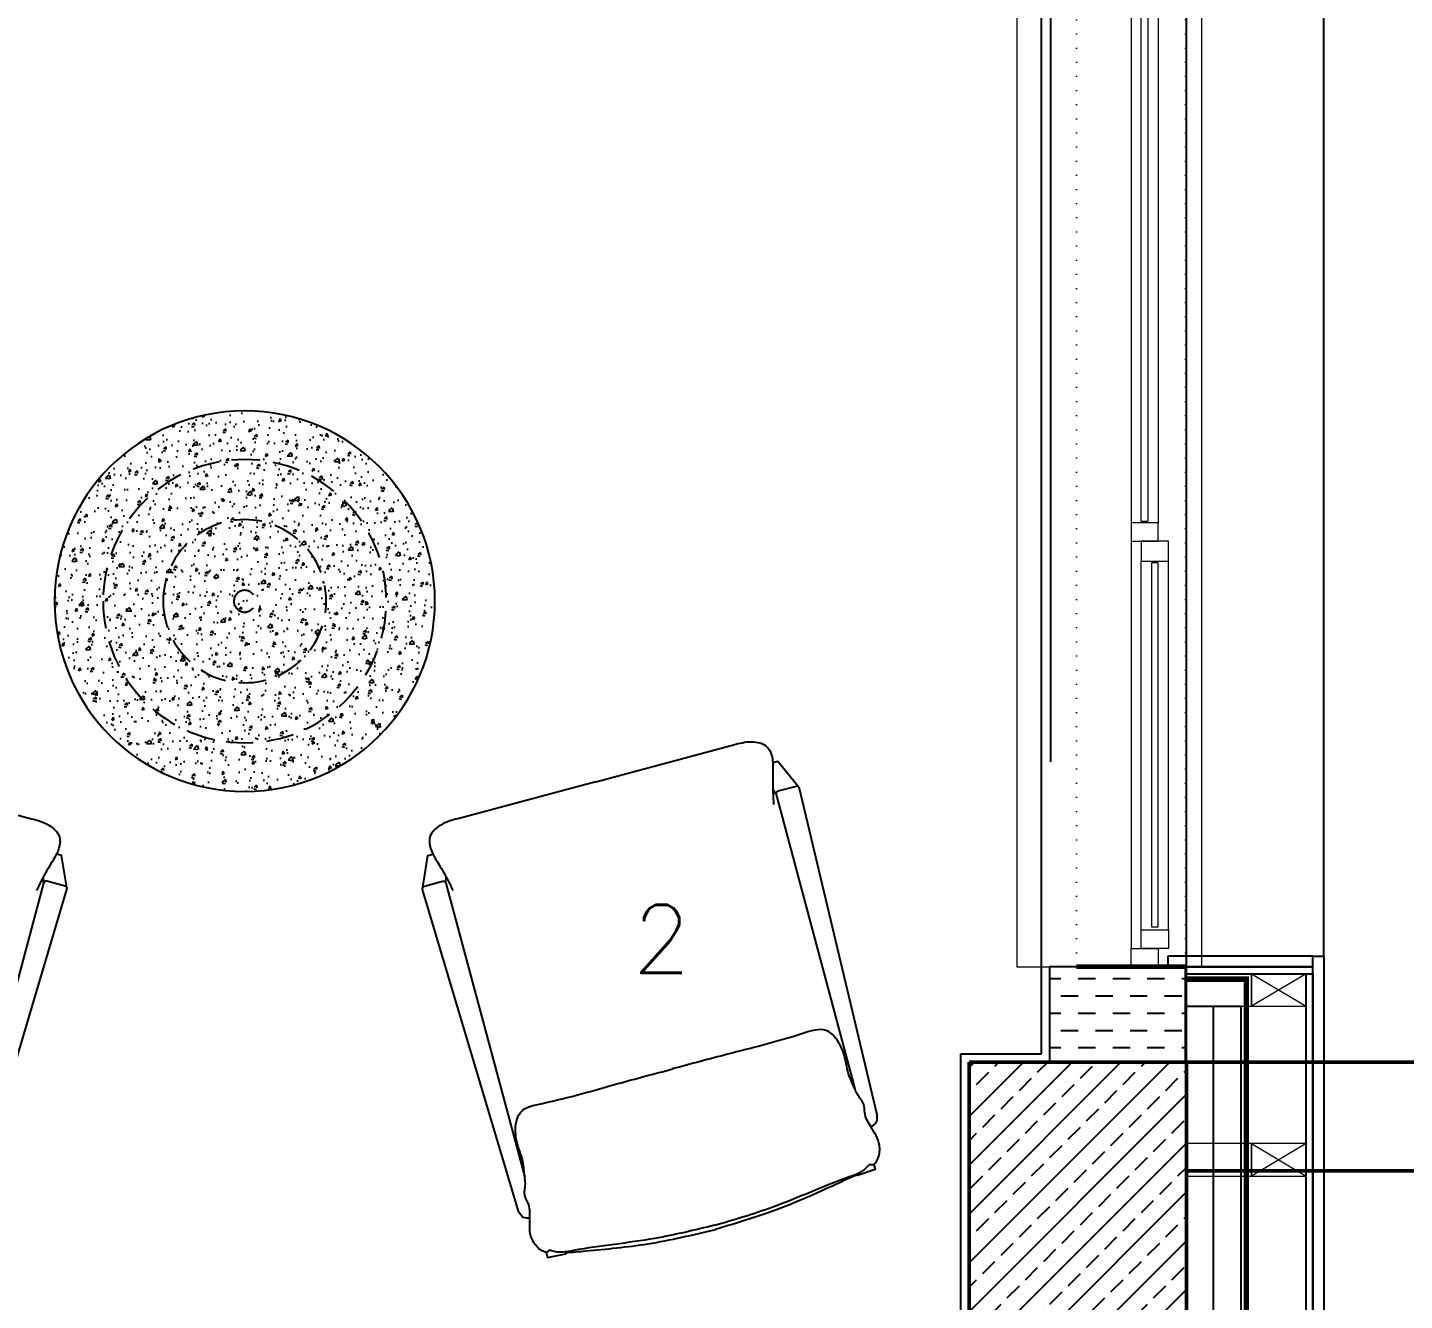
# Model space of a CAD drawing. Extents: x 820 to 5791, y 1495 to 5010.
# Drawn here: x 3861.8 to 4115.2, y 2962.7 to 3196.8 of the extents above; entities that cross this region are included whole.
import ezdxf

# ---------------------------------------------------------------- set-up
doc = ezdxf.new("R2010")
doc.units = 0
doc.header["$LTSCALE"] = 20
for name, pattern in [('( Hidden )', [0.375, 0.25, -0.125]), ('CACHE', [0.375, 0.25, -0.125]), ('DASHED2', [0.375, 0.25, -0.125]), ('DOT', [0.25, 0, -0.25]), ('HIDDEN', [0.375, 0.25, -0.125])]:
    doc.linetypes.add(name, pattern=pattern)
doc.layers.get('0').update_dxf_attribs({"linetype": 'CONTINUOUS', "lineweight": 15})
doc.layers.get('DEFPOINTS').update_dxf_attribs({"linetype": 'CONTINUOUS'})
for name, color, linetype in [('0_V_Hidden', 9, 'HIDDEN'), ('2_V_Wall', 43, 'CONTINUOUS'), ('2_V_Wall_Cementboard', 240, 'CONTINUOUS'), ('2_V_Wall_Decorative Brick', 80, 'CONTINUOUS'), ('2_V_Wall_Gasblock', 133, 'CONTINUOUS'), ('3_V_Insulation_Sound', 41, 'BATTING'), ('6-V-FABRIC', 145, 'CONTINUOUS'), ('6_V_Furniture_Fixed', 42, 'CONTINUOUS'), ('6_V_MARBLE', 210, 'CONTINUOUS'), ('Kiriş', 7, 'CONTINUOUS'), ('TARAMA', 8, 'CONTINUOUS'), ('V_KAPLAMA_01', 71, 'CONTINUOUS')]:
    doc.layers.add(name, color=color, linetype=linetype)
for name, color, linetype, lineweight in [('3_V_Profile_Metal', 141, 'CONTINUOUS', 15), ('_00_TT_PLASTER INTERIOR', 60, 'CONTINUOUS', 0), ('_00_TT_SHAFT SPACE', 20, 'CONTINUOUS', 0), ('DUVAR', 7, 'CONTINUOUS', 60), ('KOLON', 7, 'CONTINUOUS', 50), ('pln-kapen', 142, 'CONTINUOUS', 15), ('ölç', 63, 'CONTINUOUS', 20)]:
    doc.layers.add(name, color=color, linetype=linetype, lineweight=lineweight)
doc.layers.add('_00_TT_AREA', color=140, linetype='CONTINUOUS', plot=False)
doc.layers.add('dış ölçü', color=7, linetype='CONTINUOUS', lineweight=20, true_color=0x0d6787)
doc.styles.add('A.O. MAHAL ADI', font='arial.ttf', dxfattribs={"height": 10})
doc.styles.get("Standard").update_dxf_attribs({"font": 'txttw.shx'})
doc.styles.add('TRS', font='times.ttf', dxfattribs={"width": 0.8})
doc.linetypes.add('BATTING', pattern='A,0.00254,-2.54,[134,ltypeshp.shx,S=2.54,R=0,X=-2.54,Y=0],-5.08,[134,ltypeshp.shx,S=2.54,R=180,X=2.54,Y=0],-2.54', length=10.16254)
doc.dimstyles.new('dış ölçü', dxfattribs={"dimtxt": 12, "dimasz": 5, "dimexe": 5, "dimexo": 35, "dimgap": 5, "dimtad": 1, "dimdec": 0, "dimdsep": 46, "dimtxsty": 'TRS', "dimblk": 'DOT', "dimcen": 0, "dimdle": 0.1, "dimclrd": 256, "dimclre": 256, "dimclrt": 73, "dimadec": 0, "dimazin": 0, "dimtfac": 0.3, "dimtdec": 0, "dimtix": 1, "dimtmove": 2, "dimatfit": 3, "dimldrblk": 'DOT', "dimfxl": 1, "dimfxlon": 1, "dimtolj": 1, "dimarcsym": 0})
doc.dimstyles.new('kapi olcu', dxfattribs={"dimtxt": 7.5, "dimasz": 2.5, "dimexe": 1.25, "dimexo": 0.625, "dimtad": 0, "dimdec": 0, "dimtxsty": 'Standard', "dimcen": 2.5, "dimse1": 1, "dimse2": 1, "dimsd1": 1, "dimsd2": 1, "dimadec": 0, "dimazin": 0, "dimtfac": 1, "dimtdec": 0, "dimtix": 1, "dimtmove": 0, "dimatfit": 3, "dimfxl": 1, "dimarcsym": 0})

# ---------------------------------------------------------------- blocks, each defined once
blk = doc.blocks.new('_Dot')
at = {"layer": 'ölç', "color": 0, "lineweight": -2}
blk.add_line((-0.5, 0), (-1, 0), dxfattribs=at)
at = {"layer": 'ölç', "color": 0, "const_width": 0.5}
blk.add_lwpolyline([(-0.25, 0, 1), (0.25, 0, 1)], format="xyb", close=True, dxfattribs=at)
blk = doc.blocks.new('*D193')
at = {"layer": 'DEFPOINTS', "color": 0, "transparency": 16777216}
for p in [(4454.176336765871, 3686.768363631578), (4074.845378046507, 2906.545997429509), (4454.176336765871, 1729.278305477972)]:
    blk.add_point(p, dxfattribs=at)
at = {"layer": 'dış ölçü', "lineweight": -2, "transparency": 16777216}
for p, q in [((4074.845378046507, 1730.278305477972), (4074.845378046507, 1724.278305477972)), ((4079.845378046507, 1729.278305477972), (4449.176336765871, 1729.278305477972)), ((4454.176336765871, 1730.278305477972), (4454.176336765871, 1724.278305477972))]:
    blk.add_line(p, q, dxfattribs=at)
at = {"layer": 'dış ölçü', "lineweight": -2, "transparency": 16777216, "xscale": 5, "yscale": 5, "zscale": 5, "rotation": 180}
blk.add_blockref('_Dot', (4074.845378046507, 1729.278305477972), dxfattribs=at)
at = {"layer": 'dış ölçü', "lineweight": -2, "transparency": 16777216, "xscale": 5, "yscale": 5, "zscale": 5}
blk.add_blockref('_Dot', (4454.176336765871, 1729.278305477972), dxfattribs=at)
at = {"layer": 'dış ölçü', "color": 73, "transparency": 16777216, "insert": (4264.510857406189, 1740.399430207604), "char_height": 12, "attachment_point": 5, "style": 'TRS'}
blk.add_mtext('\\A1;379', dxfattribs=at)
blk = doc.blocks.new('*D74')
at = {"layer": 'DEFPOINTS', "color": 0, "transparency": 16777216}
for p in [(435.0000000002926, 5.000000000982254), (2.9194779926911e-10, 0), (435.0000000002926, -15.49018766303925)]:
    blk.add_point(p, dxfattribs=at)
at = {"color": 0, "transparency": 16777216, "insert": (217.5000000002923, -15.49018766303925), "char_height": 10, "attachment_point": 5, "style": 'A.O. MAHAL ADI'}
blk.add_mtext('P 435/275', dxfattribs=at)
blk = doc.blocks.new('*D195')
at = {"layer": 'DEFPOINTS', "color": 0, "transparency": 16777216}
for p in [(4096.125947574956, 3036.549185386744), (5004.176068276483, 3036.549185386744), (3790.666524434072, 2840.191752709057)]:
    blk.add_point(p, dxfattribs=at)
at = {"layer": 'dış ölçü', "lineweight": -2, "transparency": 16777216}
for p, q in [((5003.176068276483, 3036.549185386744), (5009.176068276483, 3036.549185386744)), ((5004.176068276483, 2845.191752709057), (5004.176068276483, 3031.549185386744)), ((5003.176068276483, 2840.191752709057), (5009.176068276483, 2840.191752709057))]:
    blk.add_line(p, q, dxfattribs=at)
at = {"layer": 'dış ölçü', "lineweight": -2, "transparency": 16777216, "xscale": 5, "yscale": 5, "zscale": 5}
for p, rotation in [((5004.176068276483, 3036.549185386744), 90), ((5004.176068276483, 2840.191752709057), 270)]:
    blk.add_blockref('_Dot', p, dxfattribs=dict(at, rotation=rotation))
at = {"layer": 'dış ölçü', "color": 73, "transparency": 16777216, "insert": (4993.054943546851, 2938.370469047898), "char_height": 12, "attachment_point": 5, "rotation": 90, "style": 'TRS'}
blk.add_mtext('\\A1;196', dxfattribs=at)
blk = doc.blocks.new('*D196')
at = {"layer": 'DEFPOINTS', "color": 0, "transparency": 16777216}
for p in [(4090.335565709555, 3471.549185387101), (5004.176068276513, 3471.549185387101), (4096.125947574956, 3036.549185386744)]:
    blk.add_point(p, dxfattribs=at)
at = {"layer": 'dış ölçü', "lineweight": -2, "transparency": 16777216}
for p, q in [((5003.176068276513, 3471.549185387101), (5009.176068276513, 3471.549185387101)), ((5004.176068276513, 3041.549185386744), (5004.176068276513, 3466.549185387101)), ((5003.176068276513, 3036.549185386744), (5009.176068276513, 3036.549185386744))]:
    blk.add_line(p, q, dxfattribs=at)
at = {"layer": 'dış ölçü', "lineweight": -2, "transparency": 16777216, "xscale": 5, "yscale": 5, "zscale": 5}
for p, rotation in [((5004.176068276513, 3471.549185387101), 90), ((5004.176068276513, 3036.549185386744), 270)]:
    blk.add_blockref('_Dot', p, dxfattribs=dict(at, rotation=rotation))
at = {"layer": 'dış ölçü', "color": 73, "transparency": 16777216, "insert": (4993.072247079685, 3254.04918538692), "char_height": 12, "attachment_point": 5, "rotation": 90, "style": 'TRS'}
blk.add_mtext('\\A1;435', dxfattribs=at)
blk = doc.blocks.new('SANDALYE 8799')
at = {"layer": '6-V-FABRIC'}
for points in [[(113479.0000413221, -2835.162149397767), (113452.7298869514, -2835.162149397767)], [(113479.0000413221, -2835.162149397767), (113505.2701956928, -2835.162149397767)]]:
    blk.add_lwpolyline(points, dxfattribs=at)
for points in [[(113479.0000413221, -2750.717578835796), (113475.2454248859, -2750.793163405106), (113466.4394033807, -2751.004388066611), (113456.5193458455, -2752.752965145898), (113449.9031849068, -2753.12635506679), (113448.4635563189, -2754.224478767886), (113447.9353568523, -2753.773626950425), (113447.2109673833, -2754.232328457531), (113446.385652982, -2755.208832276057), (113445.4854812547, -2757.570737901149), (113446.4815925643, -2760.457192121569), (113447.1862586986, -2763.116371988292), (113446.4314444691, -2765.294388736994), (113447.4103649413, -2766.796953592274), (113447.6109180217, -2768.902728872334), (113448.20803292, -2771.480239495339), (113447.6872299095, -2774.349859552021), (113448.1040145546, -2777.347716603334), (113449.592507543, -2780.864225168597), (113458.0196959109, -2780.239263690333), (113467.1425792865, -2780.526601202428), (113475.4808498422, -2780.492978794226), (113479.0000413221, -2780.475627439855)], [(113479.0000413222, -2750.717578835796), (113482.7546577583, -2750.793163405106), (113491.5606792638, -2751.004388066611), (113501.4807367964, -2752.752965145898), (113508.0968977387, -2753.12635506679), (113509.5365263252, -2754.224478767886), (113510.0647257921, -2753.773626950425), (113510.789115261, -2754.232328457531), (113511.6144296619, -2755.208832276057), (113512.5146013891, -2757.570737901149), (113511.5184900801, -2760.457192121569), (113510.8138239456, -2763.116371988292), (113511.568638175, -2765.294388736994), (113510.5897177034, -2766.796953592274), (113510.3891646221, -2768.902728872334), (113509.7920497247, -2771.480239495339), (113510.3128527346, -2774.349859552021), (113509.8960680895, -2777.347716603334), (113508.4075751015, -2780.864225168597), (113499.980386733, -2780.239263690333), (113490.8575033577, -2780.526601202428), (113482.519232802, -2780.492978794226), (113479.0000413221, -2780.475627439855)]]:
    blk.add_open_spline(points, degree=3, knots=[0.7279681433619958, 0.7279681433619958, 0.7279681433619958, 0.7279681433619958, 11.96313156688698, 27.0944938208915, 31.13047745154887, 31.46687265865481, 32.08666150590851, 32.72970046109477, 33.72022700283022, 36.03318992948041, 39.80979703288189, 42.57531991011842, 44.10280525464039, 46.3329043666037, 47.46927014248562, 50.44499752422576, 54.19635711643871, 55.96489563176463, 59.65602999902503, 64.03276654849178, 78.38745301620293, 88.83566793961221, 88.83566793961221, 88.83566793961221, 88.83566793961221], dxfattribs=at)
for points in [[(113452.7298869514, -2835.162149397767), (113449.3999237971, -2834.838438009894), (113446.9116634364, -2833.219681269691), (113446.502811734, -2830.872391496021), (113446.7155626199, -2829.679136527529), (113447.5533201082, -2826.715868189029), (113448.4487238365, -2822.666201326969)], [(113505.2701956928, -2835.162149397767), (113508.6001588471, -2834.838438009894), (113511.0884192078, -2833.219681269691), (113511.4972709102, -2830.872391496021), (113511.2845200243, -2829.679136527529), (113510.4467625361, -2826.715868189029), (113509.5513588078, -2822.666201326969)]]:
    blk.add_spline(points, degree=3, dxfattribs=at)
at = {"layer": '6_V_Furniture_Fixed'}
for points in [[(113447.7807868452, -2753.936148009825), (113447.7807868452, -2752.936148009825), (113451.2350508666, -2752.734140980156), (113451.2827938204, -2753.075193381093)], [(113510.219295799, -2753.936148009825), (113510.219295799, -2752.936148009825), (113506.7650317776, -2752.734140980156), (113506.7172888238, -2753.075193381093)], [(113443.2224469724, -2824.639224730763), (113445.6481522054, -2830.071381450756), (113446.6194062495, -2830.071381450756)], [(113447.5599962148, -2824.372096791722), (113447.8823097938, -2825.404404099843)], [(113510.4400864295, -2824.372096791722), (113510.1177728505, -2825.404404099843)], [(113514.7776356718, -2824.639224730763), (113512.3519304388, -2830.071381450756), (113511.3806763947, -2830.071381450756)]]:
    blk.add_lwpolyline(points, dxfattribs=at)
for points in [[(113444.8182759846, -2762.551164790608), (113443.0811368178, -2824.276613943806, 0.4224784968187059), (113443.5809389282, -2824.790679873389), (113447.0666694616, -2824.790679873389, 0.4142135623762916), (113447.5666694616, -2824.290679873389), (113447.5666694616, -2768.290679873389)], [(113513.1818066596, -2762.551164790608), (113514.9189458264, -2824.276613943806, -0.4224784968187059), (113514.419143716, -2824.790679873389), (113510.9334131827, -2824.790679873389, -0.4142135623762916), (113510.4334131827, -2824.290679873389), (113510.4334131827, -2768.290679873389)]]:
    blk.add_lwpolyline(points, format="xyb", dxfattribs=at)
for points in [[(113451.2589223435, -2752.904667180625), (113452.4724267725, -2752.696367911509), (113457.4628049759, -2751.839764418677), (113466.6605519671, -2750.269725480037), (113474.7473107141, -2750.034876486646), (113479.0000413221, -2749.928278929936)], [(113506.7411603007, -2752.904667180625), (113505.5276558717, -2752.696367911509), (113500.537277668, -2751.839764418677), (113491.3395306772, -2750.269725480037), (113483.2527719302, -2750.034876486646), (113479.0000413221, -2749.928278929936)]]:
    blk.add_open_spline(points, degree=3, knots=[0, 0, 0, 0, 3.694403594011092, 15.19275144832296, 27.93683933390469, 27.93683933390469, 27.93683933390469, 27.93683933390469], dxfattribs=at)
for points in [[(113446.5404624277, -2760.794541754451), (113445.4554833646, -2761.190645221934), (113444.8182734386, -2762.551174523287)], [(113511.4596202166, -2760.794541754451), (113512.5445992797, -2761.190645221934), (113513.1818092056, -2762.551174523287)]]:
    blk.add_spline(points, degree=3, dxfattribs=at)
blk = doc.blocks.new('MASA 58789')
at = {"layer": '6_V_MARBLE'}
h = blk.add_hatch(dxfattribs=at)
h.set_pattern_fill('AR-CONC', color=256, scale=0.03)
h.set_pattern_definition([(50, (113966.1488920263, -2807.412973828415), (5.465540069880118, -0.4781725661670921), [0.5715, -6.2865]), (355, (113966.1488920263, -2807.412973828415), (-1.05730264274908, 5.731705357171054), [0.4572, -5.0292175251]), (100.4514447, (113966.6043522363, -2807.452821433415), (4.408237412710601, 5.253532557365852), [0.485700264, -5.342707338]), (46.1842, (113966.1488920263, -2805.888973828416), (8.132371226763897, -1.261269837981814), [0.85725, -9.429749999999999]), (96.63555761, (113966.8265890263, -2805.994078828416), (7.12212402154509, 7.422783737931645), [0.7285506942, -8.0140682448]), (351.1841511700001, (113966.1488920263, -2805.888973828416), (7.12212402194931, 7.422783737565979), [0.6857990120999999, -7.5437919576]), (21, (113966.9108920263, -2806.269973828415), (4.548431738073974, -3.067955945612628), [0.5715, -6.2865]), (326.0000000000001, (113966.9108920263, -2806.269973828415), (1.854060850429412, 5.525638983669578), [0.4572, -5.029199999999999]), (71.451445, (113967.2899280043, -2806.525636825415), (6.402492578361485, 2.457683066577159), [0.485700264, -5.342698128]), (37.50000000000001, (113966.1488920263, -2807.412973828415), (0.0926580975177545, 2.536651166194593), [0, -4.96824, 0, -5.1054, 0, -5.04825]), (7.499999999999999, (113966.1488920263, -2807.412973828415), (2.004589875309172, 3.005417244543585), [0, -2.91084, 0, -4.85394, 0, -1.92405]), (327.5, (113964.4496320263, -2807.412973828415), (4.067717855006141, -0.1718623197802033), [0, -1.905, 0, -5.9436, 0, -7.886699999999999]), (317.5, (113963.6876320263, -2807.412973828415), (4.443875441580541, 0.7627947309999908), [0, -2.4765, 0, -3.94716, 0, -5.6007])])
edge = h.paths.add_edge_path()
edge.add_ellipse((113931.1488920263, -2772.412973828415), major_axis=(35, 0), ratio=1, start_angle=0, end_angle=360)
at = {"layer": '0_V_Hidden', "linetype": 'DASHED2'}
for radius in [26.0522610860072, 15, 2]:
    blk.add_circle((113931.1488920263, -2772.412973828415), radius, dxfattribs=at)
at = {"layer": '6_V_MARBLE'}
blk.add_circle((113931.1488920263, -2772.412973828415), 35, dxfattribs=at)
blk = doc.blocks.new('hgghgd')
at = {"layer": '_00_TT_SHAFT SPACE'}
blk.add_lwpolyline([(-6589.541526127614, 8106.208285330137), (-6539.741783315708, 8106.208285330137), (-6539.741783315708, 7636.19923157789), (-6589.541526127614, 7636.19923157789)], close=True, dxfattribs=at)
blk = doc.blocks.new('pencere3')
blk.add_wipeout([(2.2737367544323203e-13, 0), (3.850004759442527e-10, 20.000000000000227), (2.55226950685028e-10, 20.00000000005798), (2.971205503854435e-10, 31.000000000389377), (435.0000000001272, 31.00000000194575), (435.00000000016917, 20.00000000005798), (435, 20.000000000000227), (435.0000000003889, 0), (435.0000000001363, 3.524291969370097e-12), (435.00000000013176, -3.000000000009436), (2.752358341240324e-10, -3.000000000010914)])
for p, q in [((435.0000000001271, 31.00000000038563), (2.76259015663527e-10, 31.00000000038926)), ((2.971773938043043e-10, 31.00000000038926), (2.553406375227496e-10, 20.00000000005821)), ((78.30000000000109, 10.00000000097862), (3.399999999998045, 10.00000000098225)), ((6.799999999997226, 8.100000000984437), (74.59999999999695, 8.100000000984437)), ((353.2999999999965, 10.00000000098225), (81.70000000000437, 10.00000000098225)), ((6.800000000002456, 3.100000000984437), (74.60000000000218, 3.100000000984437)), ((353.3000000000002, 5.000000000982254), (81.70000000000073, 5.000000000982254)), ((2.789874997688457e-10, -1.091393642127514e-11), (2.75349520961754e-10, -3.000000000010914)), ((435.0000000001316, -3.000000000010914), (2.75349520961754e-10, -3.000000000010914))]:
    blk.add_line(p, q)
at = {"linetype": 'DOT', "ltscale": 0.5}
for p, q in [((-6.821210263296962e-13, 19.99999999652937), (435.0000000000002, 20)), ((2.273736754432321e-13, -3.492459654808044e-09), (435.0000000000011, 0))]:
    blk.add_line(p, q, dxfattribs=at)
for points in [[(3.400000000001683, 5.000000000982254), (2.273736754432321e-13, 5.000000000982254), (-3.410605131648481e-12, 10.00000000098225), (3.399999999998045, 10.00000000098225), (3.399999999998045, 8.400000000980071), (3.399999999998045, 8.400000000980071), (3.400000000001683, 5.000000000982254)], [(6.800000000002456, 3.100000000984437), (3.400000000001, 3.100000000984437), (3.400000000001, 8.100000000984437), (6.799999999997226, 8.100000000984437), (6.799999999998818, 6.500000000985892), (6.799999999998818, 6.500000000985892), (6.800000000002456, 3.100000000984437)], [(81.70000000000073, 5.000000000982254), (81.70000000000437, 8.400000000987347), (81.70000000000437, 8.400000000987347), (81.70000000000437, 10.00000000097862), (78.30000000000109, 10.00000000097498), (78.29999999999927, 8.40000000098371), (78.29999999999927, 8.40000000098371), (78.29999999999563, 5.000000000978616), (81.70000000000073, 5.000000000982254)], [(81.99999999999636, 8.100000000984437), (82.00000000000364, 6.900000000980071)], [(81.99999999999636, 8.100000000984437), (353.0000000000045, 8.100000000984437), (352.9999999999973, 6.900000000980071), (82.00000000000364, 6.900000000980071)]]:
    blk.add_lwpolyline(points)
for points in [[(74.60000000000218, 3.100000000984437), (78.29999999999632, 3.100000000984437), (78.29999999999632, 8.100000000984437), (74.59999999999695, 8.100000000984437), (74.59999999999854, 6.500000000985892), (74.59999999999854, 6.500000000985892), (74.60000000000218, 3.100000000984437)], [(74.30000000000291, 6.20000000098662), (7.400000000001683, 6.20000000098662), (7.399999999994407, 5.000000000978616), (74.30000000000291, 5.000000000982254)]]:
    blk.add_lwpolyline(points, close=True)
at = {"layer": 'DUVAR'}
blk.add_line((2.273736754432321e-13, 0), (-3.863078745780513e-10, 19.99999999652937), dxfattribs=at)
dim = blk.add_linear_dim(base=(435.0000000002926, -15.49018766303925), p1=(2.9194779926911e-10, 0), p2=(435.0000000002926, 5.000000000982254), text='P <>/275', dimstyle='kapi olcu', override={"dimtxsty": 'A.O. MAHAL ADI'})
dim.commit()
dim.dimension.update_dxf_attribs({"geometry": '*D74', "text_midpoint": (217.5000000002923, -15.49018766303925)})

msp = doc.modelspace()

# ---------------------------------------------------------------- hatches: boundary and pattern name
at = {"layer": 'TARAMA'}
h = msp.add_hatch(dxfattribs=at)
h.set_pattern_fill('ANSI33', color=256)
h.set_pattern_definition([(45, (5164.587161362215, -4629.650068471732), (-4.490128060534577, 4.490128060534577), []), (45, (5169.077291362215, -4629.650068471732), (-4.490128060534577, 4.490128060534577), [3.175, -1.5875])])
h.paths.add_polyline_path([(4035.045635234619, 3006.549185386699), (4075.045635234619, 3006.549185386699), (4075.045635234619, 2906.549185386699), (4035.045635234619, 2906.549185386699)])

# ---------------------------------------------------------------- linework, layer by layer
at = {"layer": '3_V_Insulation_Sound', "ltscale": 0.5}
msp.add_line((4080.044078357983, 2896.547529794643), (4080.045976629743, 3016.803756268811), dxfattribs=at)
at = {"layer": '3_V_Insulation_Sound', "linetype": 'Continuous'}
msp.add_lwpolyline([(4085.044078357983, 2896.547529794643), (4075.044078357983, 2896.547529794643), (4075.045976629743, 3016.803756268811), (4085.045976629743, 3016.803756268811)], close=True, dxfattribs=at)
at = {"layer": '3_V_Profile_Metal', "const_width": 1}
msp.add_lwpolyline([(3921.232184986453, 2907.2995492142), (3921.232184986453, 2895.584529136202), (4086.044078357983, 2895.547519741398), (4086.04407835842, 3021.803719939962), (4074.84556741704, 3021.803719939962)], dxfattribs=at)
at = {"layer": '3_V_Profile_Metal'}
msp.add_lwpolyline([(4087.044078357983, 2991.549189199097), (4075.045635234696, 2991.549189199097), (4075.045635234696, 2985.549190246165), (4087.044078357983, 2985.549190246165)], close=True, dxfattribs=at)
msp.add_lwpolyline([(4097.044078357983, 2991.549189199097), (4087.044078357983, 2991.549189199097), (4087.044078357983, 2985.549189199097), (4097.044079405052, 2985.549190246165), (4097.044078357983, 2991.549189199097), (4087.044078357983, 2985.549189199097), (4087.044078357983, 2991.549189199097), (4097.044079405052, 2985.549190246165)], dxfattribs=at)
at = {"layer": '_00_TT_AREA'}
for p, q in [((4033.545635234623, 2933.051439911556), (4033.545635234623, 3008.049185386699)), ((4033.545635234623, 3008.049185386699), (4048.346942580582, 3008.049185386699))]:
    msp.add_line(p, q, dxfattribs=at)
at = {"layer": 'KOLON'}
msp.add_lwpolyline([(4035.045635234619, 3006.549185386699), (4075.045635234619, 3006.549185386699), (4075.045635234619, 2906.549185386699), (4035.045635234619, 2906.549185386699)], close=True, dxfattribs=at)

# ---------------------------------------------------------------- block references
at = {"xscale": -1}
for name, p, rotation in [('MASA 58789', (1129.363410445148, 117022.4619777522), 90), ('SANDALYE 8799', (-106508.8919090409, 29690.08182031379), 164.9999999999999)]:
    msp.add_blockref(name, p, dxfattribs=dict(at, rotation=rotation))
at = {"rotation": 195}
msp.add_blockref('SANDALYE 8799', (114312.444677588, 29690.08182031379), dxfattribs=at)

# ---------------------------------------------------------------- texts
at = {"layer": 'V_KAPLAMA_01', "insert": (3973.120920237256, 3035.447420080993), "char_height": 12.5, "attachment_point": 1}
msp.add_mtext_dynamic_manual_height_columns('2', width=24.73662952942504, gutter_width=12.5, heights=[0], dxfattribs=at)

# ---------------------------------------------------------------- dimensions: what is measured, and where the dimension line sits
at = {"layer": 'dış ölçü'}
dim = msp.add_linear_dim(base=(4454.176336765871, 1729.278305477972), p1=(4074.845378046507, 2906.545997429509), p2=(4454.176336765871, 3686.768363631578), dimstyle='dış ölçü', dxfattribs=at)
dim.commit()
dim.dimension.update_dxf_attribs({"geometry": '*D193', "text_midpoint": (4264.510857406189, 1740.399430207604)})

# ---------------------------------------------------------------- next in the draw order: block references
at = {"layer": 'pln-kapen', "rotation": 89.99999999999999}
msp.add_blockref('pencere3', (4074.845378046507, 3024.053712262627), dxfattribs=at)

# ---------------------------------------------------------------- next in the draw order: hatches: boundary and pattern name
at = {"layer": '2_V_Wall_Gasblock'}
h = msp.add_hatch(dxfattribs=at)
h.set_pattern_fill('DASH', color=256, angle=-180, style=0)
h.set_pattern_definition([(180, (3547.13611271308, 7660.517704059894), (-3.175000000000001, -3.174999999999999), [3.175, -3.175])])
h.paths.add_polyline_path([(4074.84694258016, 3024.053712262896), (4049.84694258016, 3024.053712262896), (4049.846942580625, 3006.549185386717), (4074.846942580625, 3006.549185386717)])

# ---------------------------------------------------------------- next in the draw order: linework, layer by layer
at = {"layer": '2_V_Wall'}
msp.add_lwpolyline([(4074.84694258016, 3024.053712262896), (4049.84694258016, 3024.053712262896), (4049.846942580625, 3006.549185386717), (4074.846942580625, 3006.549185386717)], close=True, dxfattribs=at)
at = {"layer": '2_V_Wall_Cementboard'}
for points in [[(4098.29409596631, 3022.803712262561), (4098.29409596631, 3024.053712262561), (4074.845378046943, 3024.053718034607), (4074.845378046943, 3022.803718034607)], [(4097.044092313678, 3022.803712523582), (4098.294092313678, 3022.803712523582), (4098.294081324406, 2883.29906632362), (4097.044081324406, 2883.29906632362)]]:
    msp.add_lwpolyline(points, close=True, dxfattribs=at)
at = {"layer": '2_V_Wall_Decorative Brick', "linetype": '( Hidden )', "ltscale": 50}
msp.add_lwpolyline([(4100.29409590998, 3026.053716265909), (4100.294099971274, 3457.053708259598)], dxfattribs=at)
at = {"layer": '2_V_Wall_Decorative Brick'}
for points in [[(4071.645425254741, 3026.053716265909), (4071.645425254741, 3024.053712262561), (4098.29409596631, 3024.053712262561), (4098.29409596631, 3026.053716265909)], [(4100.294081498825, 2883.29906632362), (4098.294081324406, 2883.29906632362), (4098.29409590998, 3026.053716265909), (4100.29409590998, 3026.053716265909)]]:
    msp.add_lwpolyline(points, close=True, dxfattribs=at)
at = {"layer": '3_V_Profile_Metal'}
msp.add_lwpolyline([(4087.044089114512, 3022.803711202021), (4075.043827146597, 3022.803788867295), (4075.043827146597, 3016.803789914364), (4087.044089114512, 3016.80371224909)], close=True, dxfattribs=at)
msp.add_lwpolyline([(4097.044090859621, 3022.80371224909), (4087.044090859621, 3022.80371224909), (4087.044090859621, 3016.80371224909), (4097.04409190669, 3016.803713296158), (4097.044090859621, 3022.80371224909), (4087.044090859621, 3016.80371224909), (4087.044090859621, 3022.80371224909), (4097.04409190669, 3016.803713296158)], dxfattribs=at)
at = {"layer": '_00_TT_AREA'}
msp.add_line((4048.346942580582, 3008.049185386699), (4048.392719285723, 3685.286789145648), dxfattribs=at)
at = {"layer": '_00_TT_PLASTER INTERIOR'}
msp.add_lwpolyline([(4048.34694258016, 3024.053712262856), (4048.346942580582, 3008.049185386699), (4033.545635234623, 3008.049185386699), (4033.545635234623, 2933.04921244246), (3912.552786351662, 2933.051439919784)], dxfattribs=at)
at = {"layer": 'Kiriş', "color": 4, "linetype": 'CACHE', "lineweight": -3, "ltscale": 50}
msp.add_lwpolyline([(4050.045635234601, 3006.549185386743), (4075.045635234601, 3006.549185386743), (4075.045635234601, 3686.768363631514), (4050.045635234601, 3686.768363631514)], close=True, dxfattribs=at)
at = {"layer": 'KOLON'}
msp.add_lwpolyline([(4075.045635234601, 3496.558239138947), (4144.845378046501, 3496.558239138947), (4144.845378046508, 2986.549185386699), (4075.045635232869, 2986.549185386699), (4075.045635236369, 3006.549185386699), (4124.845378046506, 3006.549185386699), (4124.845378046499, 3476.558239138947), (4075.045635234601, 3476.558239138947)], close=True, dxfattribs=at)

# ---------------------------------------------------------------- next in the draw order: block references
at = {"layer": '_00_TT_SHAFT SPACE'}
msp.add_blockref('hgghgd', (10664.58716136221, -4629.650046191178), dxfattribs=at)

# ---------------------------------------------------------------- next in the draw order: dimensions: what is measured, and where the dimension line sits
at = {"layer": 'dış ölçü'}
for base, p1, p2, picture, middle in [((5004.176068276513, 3471.549185387101), (4096.125947574954, 3036.549185386743), (4090.335565709553, 3471.549185387099), '*D196', (4993.072247079685, 3254.04918538692)), ((5004.176068276483, 3036.549185386744), (3790.66652443407, 2840.191752709056), (4096.125947574954, 3036.549185386743), '*D195', (4993.054943546851, 2938.370469047898))]:
    dim = msp.add_linear_dim(base=base, p1=p1, p2=p2, angle=90, dimstyle='dış ölçü', dxfattribs=at)
    dim.commit()
    dim.dimension.update_dxf_attribs({"geometry": picture, "text_midpoint": middle})

doc.saveas('drawing.dxf')
